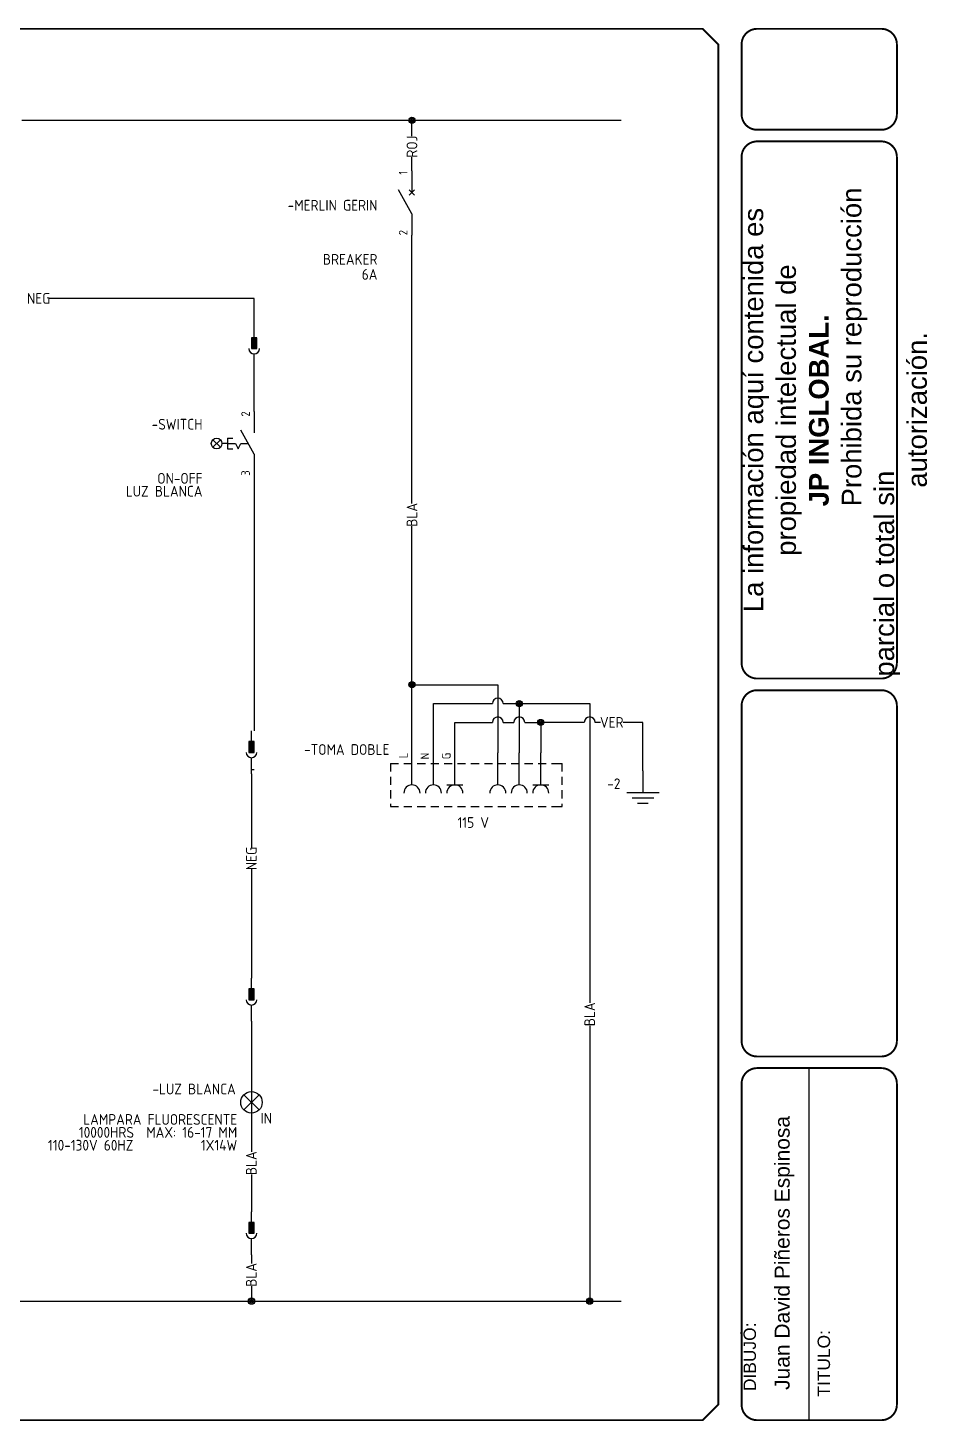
# Model space of a CAD drawing. Header units: inches. Extents: x 1 to 983, y 1 to 650.
# Drawn here: x 564 to 983, y 1 to 650 of the extents above; entities that cross this region are included whole.
import ezdxf
from ezdxf.enums import TextEntityAlignment as Align

# ---------------------------------------------------------------- set-up
doc = ezdxf.new("R2010")
doc.units = ezdxf.units.IN
doc.header["$MEASUREMENT"] = 0
for name, color, linetype in [('DESC', 150, 'Continuous'), ('LOC', 8, 'Continuous'), ('MISC', 7, 'Continuous'), ('SYMS', 7, 'Continuous'), ('TAGS', 150, 'Continuous'), ('TERMS', 123, 'Continuous'), ('TITLE', 7, 'Continuous'), ('WHT_12_THHN', 7, 'Continuous')]:
    doc.layers.add(name, color=color, linetype=linetype)
doc.styles.get("Standard").update_dxf_attribs({"font": 'arial.ttf'})
doc.styles.add('WD_IEC', font='ISOCP2.shx', dxfattribs={"width": 0.9, "height": 4})

# ---------------------------------------------------------------- blocks, each defined once
blk = doc.blocks.new('NO_NUM_acade_title')
blk.add_line((32.053, 5.711), (32.053, 0.032))
at = {"layer": 'TITLE'}
for p, q in [((30.594, 22.177), (30.594, 20.781)), ((30.594, 0.281), (30.594, 2.214))]:
    blk.add_line(p, q, dxfattribs=at)
at = {"layer": 'TITLE', "const_width": 0.0312}
blk.add_lwpolyline([(30.594, 0.281), (30.594, 22.177), (30.344, 22.427), (0.281, 22.427), (0.031, 22.177), (0.031, 0.281), (0.281, 0.031), (30.344, 0.031)], close=True, dxfattribs=at)
for points in [[(31.219, 22.427, 0.414214), (30.969, 22.177, 0.414214)], [(33.469, 22.177, 0.414214), (33.219, 22.427, 0.414214)], [(30.969, 21.052, 0.414214), (31.219, 20.802, 0.414214)], [(33.219, 20.802, 0.414214), (33.469, 21.052, 0.414214)], [(31.219, 20.615, 0.414214), (30.969, 20.365, 0.414214)], [(33.469, 20.365, 0.414214), (33.219, 20.615, 0.414214)], [(30.969, 12.219, 0.414214), (31.219, 11.969, 0.414214)], [(33.219, 11.969, 0.414214), (33.469, 12.219, 0.414214)], [(31.219, 11.781, 0.414214), (30.969, 11.531, 0.414214)], [(33.469, 11.531, 0.414214), (33.219, 11.781, 0.414214)], [(30.969, 6.135, 0.414214), (31.219, 5.885, 0.414214)], [(33.219, 5.885, 0.414214), (33.469, 6.135, 0.414214)], [(31.219, 5.698, 0.414214), (30.969, 5.448, 0.414214)], [(33.469, 5.448, 0.414214), (33.219, 5.698, 0.414214)], [(30.969, 0.281, 0.414214), (31.219, 0.031, 0.414214)], [(33.219, 0.031, 0.414214), (33.469, 0.281, 0.414214)]]:
    blk.add_lwpolyline(points, format="xyb", dxfattribs=at)
for points in [[(33.219, 22.427), (31.219, 22.427)], [(30.969, 22.177), (30.969, 21.052)], [(33.469, 22.177), (33.469, 21.052)], [(33.219, 20.802), (31.219, 20.802)], [(33.219, 20.615), (31.219, 20.615)], [(30.969, 20.365), (30.969, 12.219)], [(33.469, 20.365), (33.469, 12.219)], [(31.219, 11.969), (33.219, 11.969)], [(31.219, 11.781), (33.219, 11.781)], [(31.219, 5.885), (33.219, 5.885)], [(31.219, 5.698), (33.219, 5.698)], [(30.969, 5.448), (30.969, 0.281)], [(33.469, 5.448), (33.469, 0.281)], [(31.219, 0.031), (33.219, 0.031)]]:
    blk.add_lwpolyline(points, dxfattribs=at)
at = {"layer": 'TITLE', "color": 7, "const_width": 0.0312}
for points in [[(30.969, 11.531), (30.969, 6.135)], [(33.469, 11.531), (33.469, 6.135)]]:
    blk.add_lwpolyline(points, dxfattribs=at)
at = {"attachment_point": 1, "rotation": 90}
for s, width, heights, insert, char_height in [('\\pi1.0376;La información aquí contenida es \\P\\pi1.9451;propiedad intelectual de\\P\\pi2.7397;{\\fArial|b1|i0|c0|p34;JP INGLOBAL. \\P\\pi0.014096;}Prohibida su reproducción parcial o total sin \\P\\pi3.0418;autorización.', 8.53399, [2.581], (31, 12), 0.31623), ('Juan David Piñeros Espinosa', 4.87681, [0], (31.501, 0.518), 0.24167), ('DIBUJÓ:', 1.84714, [0], (31, 0.5), 0.2), ('TITULO:', 0.5, [0], (32.193, 0.41), 0.2)]:
    blk.add_mtext_dynamic_manual_height_columns(s, width=width, gutter_width=1, heights=heights, dxfattribs=dict(at, insert=insert, char_height=char_height))
blk = doc.blocks.new('VPB11S76')
for p, q in [((0, 7.5), (0, 2.5)), ((-9.63, -0.88), (-7.87, 0.88)), ((-7.87, -0.88), (-9.63, 0.88)), ((-6.25, 0), (-7.5, 0)), ((-6.25, 1.25), (-6.25, -1.25)), ((-6.25, 1.25), (-5, 1.25)), ((-6.25, 0), (-4.38, 0)), ((-4.38, 0), (-3.75, -1.25)), ((-3.75, -1.25), (-3.13, 0)), ((0, -2.5), (-3.13, 3.13)), ((-3.13, 0), (-1.39, 0)), ((-6.25, -1.25), (-5, -1.25)), ((0, -2.5), (0, -7.5))]:
    blk.add_line(p, q)
blk.add_circle((-8.75, 0), 1.25)
at = {"style": 'WD_IEC'}
for tag, p in [('INST', (-12.03, 9.25)), ('LOC', (-12.03, 6.25)), ('TAG1', (-12.03, 3.25)), ('DESC1', (-12.03, -9.35)), ('DESC3', (-12.03, -15.35)), ('DESC2', (-12.03, -12.35))]:
    blk.add_attdef(tag, text='', height=2.5, dxfattribs=at).set_placement(p, align=Align.RIGHT)
blk.add_attdef('TERM01', text='', height=2, rotation=90, dxfattribs=at).set_placement((-1, 7.5), align=Align.RIGHT)
at = {"style": 'WD_IEC', "flags": 1}
for tag, p, height in [('X2TERM01', (0, 7.5), 0.32), ('CONTACT', (0.5, 4.5), 1), ('COMMON', (1.75, 3.25), 1), ('X1LINK', (0, 0), 0.32), ('ASSYCODE', (1, -4), 1), ('FAMILY', (1, -5.5), 1), ('CATDESC', (1, -7), 1), ('X8TERM02', (0, -7.5), 0.32)]:
    blk.add_attdef(tag, p, '', height=height, dxfattribs=at)
at = {"style": 'WD_IEC', "flags": 9}
for tag, p in [('MFG', (-12.53, -0.25)), ('CAT', (-12.53, -2.75))]:
    blk.add_attdef(tag, text='', height=1.5, dxfattribs=at).set_placement(p, align=Align.RIGHT)
at = {"style": 'WD_IEC'}
blk.add_attdef('TERM02', (-1, -7.5), '', height=2, rotation=90, dxfattribs=at)
at = {"lineweight": 15, "style": 'WD_IEC'}
blk.add_attdef('XREF', text='', height=2.5, dxfattribs=at).set_placement((-12.03, -6.35), align=Align.RIGHT)
blk = doc.blocks.new('WDDOT')
for radius in [0.72, 0.449, 0.223]:
    blk.add_circle((0, 0), radius)
blk = doc.blocks.new('VLT1H24')
for p, q in [((0, 7.5), (0, 2.5)), ((-1.77, -1.77), (1.77, 1.77)), ((1.77, -1.77), (-1.77, 1.77)), ((0, -2.5), (0, -7.5))]:
    blk.add_line(p, q)
blk.add_circle((0, 0), 2.5)
at = {"style": 'WD_IEC'}
for tag, p in [('INST', (-3.67, 7.86)), ('LOC', (-3.67, 4.86)), ('TAG1', (-3.67, 1.86)), ('DESC1', (-3.32, -5.22)), ('DESC2', (-3.32, -8.22)), ('DESC3', (-3.32, -11.22))]:
    blk.add_attdef(tag, text='', height=2.5, dxfattribs=at).set_placement(p, align=Align.RIGHT)
blk.add_attdef('TERM01', text='', height=2, rotation=90, dxfattribs=at).set_placement((-0.99, 7.39), align=Align.RIGHT)
at = {"style": 'WD_IEC', "flags": 1}
for tag, p, height in [('X2TERM01', (0, 7.5), 0.32), ('ASSYCODE', (2.72, -7.44), 1), ('X8TERM02', (0, -7.5), 0.32), ('FAMILY', (2.72, -8.94), 1), ('CATDESC', (2.72, -10.44), 1)]:
    blk.add_attdef(tag, p, '', height=height, dxfattribs=at)
at = {"style": 'WD_IEC', "flags": 9}
for tag, p in [('MFG', (6.1, 5.14)), ('CAT', (6.1, 2.64))]:
    blk.add_attdef(tag, text='', height=1.5, dxfattribs=at).set_placement(p, align=Align.RIGHT)
at = {"lineweight": 15, "style": 'WD_IEC'}
blk.add_attdef('XREF', text='', height=2.5, dxfattribs=at).set_placement((-3.32, -2.22), align=Align.RIGHT)
at = {"style": 'WD_IEC'}
blk.add_attdef('TERM02', (-1, -7.5), '', height=2, rotation=90, dxfattribs=at)
at = {"lineweight": 15, "style": 'WD_IEC'}
blk.add_attdef('TYPE', (2.13, -4.94), '', height=2.5, dxfattribs=at)
at = {"style": 'WD_IEC', "width": 0.9}
blk.add_attdef('WDTAGALT', text='', height=2.5, dxfattribs=at).set_placement((-3.32, -14.22), align=Align.RIGHT)
blk = doc.blocks.new('VCN1RDUP')
at = {"linetype": 'Continuous'}
for p, q in [((0, -7.5), (0, 0)), ((5, -7.5), (5, 0)), ((10, -7.5), (10, 0)), ((20, -7.5), (20, 0)), ((25, -7.5), (25, 0)), ((30, -7.5), (30, 0))]:
    blk.add_line(p, q, dxfattribs=at)
for p, q in [((-5, -2.5), (-3.125, -2.5)), ((-5, -2.5), (-5, -4.375)), ((-1.875, -2.5), (0, -2.5)), ((1.25, -2.5), (3.125, -2.5)), ((4.375, -2.5), (6.25, -2.5)), ((7.5, -2.5), (9.375, -2.5)), ((10.625, -2.5), (12.5, -2.5)), ((13.75, -2.5), (15.625, -2.5)), ((16.875, -2.5), (18.75, -2.5)), ((20, -2.5), (21.875, -2.5)), ((23.125, -2.5), (25, -2.5)), ((26.25, -2.5), (28.125, -2.5)), ((29.375, -2.5), (31.25, -2.5)), ((32.5, -2.5), (35, -2.5)), ((35, -4.375), (35, -2.5)), ((-5, -5.625), (-5, -7.5)), ((35, -7.5), (35, -5.625)), ((-5, -8.75), (-5, -10.625)), ((8.125, -7.5), (11.875, -7.5)), ((28.125, -7.5), (31.875, -7.5)), ((35, -10.625), (35, -8.75)), ((-5, -11.875), (-5, -12.5)), ((-5, -12.5), (-3.125, -12.5)), ((-1.875, -12.5), (0, -12.5)), ((1.25, -12.5), (3.125, -12.5)), ((4.375, -12.5), (6.25, -12.5)), ((7.5, -12.5), (9.375, -12.5)), ((10.625, -12.5), (12.5, -12.5)), ((13.75, -12.5), (15.625, -12.5)), ((16.875, -12.5), (18.75, -12.5)), ((20, -12.5), (21.875, -12.5)), ((23.125, -12.5), (25, -12.5)), ((26.25, -12.5), (28.125, -12.5)), ((29.375, -12.5), (31.25, -12.5)), ((32.5, -12.5), (35, -12.5)), ((35, -12.5), (35, -11.875))]:
    blk.add_line(p, q)
for centre in [(0, -9.375), (5, -9.375), (10, -9.375), (20, -9.375), (25, -9.375), (30, -9.375)]:
    blk.add_arc(centre, 1.875, 0, 180)
at = {"style": 'WD_IEC'}
for tag, p in [('INST', (-5.25, 10)), ('LOC', (-5.25, 6.5)), ('RATING1', (-5.25, 3)), ('TAG1', (-5.25, -0.5))]:
    blk.add_attdef(tag, text='', height=2.5, dxfattribs=at).set_placement(p, align=Align.RIGHT)
at = {"style": 'WD_IEC', "flags": 1}
for tag, p, height in [('X2TERM01', (0, 0), 0.32), ('X2TERM02', (5, 0), 0.32), ('X2TERM03', (10, 0), 0.32), ('X2TERM04', (20, 0), 0.32), ('X2TERM05', (25, 0), 0.32), ('X2TERM06', (30, 0), 0.32), ('ASSYCODE', (36, -14), 1), ('FAMILY', (36, -15.5), 1), ('CATDESC', (36, -17), 1)]:
    blk.add_attdef(tag, p, '', height=height, dxfattribs=at)
at = {"style": 'WD_IEC', "flags": 9}
for tag, p in [('MFG', (-6, -4)), ('CAT', (-6, -6.5))]:
    blk.add_attdef(tag, text='', height=1.5, dxfattribs=at).set_placement(p, align=Align.RIGHT)
at = {"style": 'WD_IEC'}
for tag, p in [('TERM01', (-1, 0)), ('TERM02', (4, 0)), ('TERM03', (9, 0)), ('TERM04', (19, 0)), ('TERM05', (24, 0)), ('TERM06', (29, 0))]:
    blk.add_attdef(tag, text='', height=2, rotation=90, dxfattribs=at).set_placement(p, align=Align.RIGHT)
at = {"lineweight": 15, "style": 'WD_IEC'}
blk.add_attdef('XREF', text='', height=2.5, dxfattribs=at).set_placement((-6, -11.5), align=Align.RIGHT)
at = {"style": 'WD_IEC'}
for tag, p in [('DESC1', (15, -16.25)), ('DESC2', (15, -19.75)), ('DESC3', (15, -23.25))]:
    blk.add_attdef(tag, text='', height=2.5, dxfattribs=at).set_placement(p, align=Align.MIDDLE)
blk = doc.blocks.new('VCB1')
for p, q in [((0, 7.5), (0, 2.5)), ((0, -2.5), (-3.12, 3.12)), ((0.62, 1.88), (-0.62, 3.12)), ((-0.62, 1.88), (0.62, 3.12)), ((0, -2.5), (0, -7.5))]:
    blk.add_line(p, q)
at = {"style": 'WD_IEC'}
for tag, p in [('INST', (-8, 5.25)), ('LOC', (-8, 1.75)), ('TAG1', (-8, -1.75)), ('RATING1', (-8, -6.35)), ('DESC1', (-8, -14.35)), ('DESC2', (-8, -17.85)), ('DESC3', (-8, -21.35))]:
    blk.add_attdef(tag, text='', height=2.5, dxfattribs=at).set_placement(p, align=Align.RIGHT)
blk.add_attdef('TERM01', text='', height=2, rotation=90, dxfattribs=at).set_placement((-1, 7.5), align=Align.RIGHT)
at = {"style": 'WD_IEC', "flags": 1}
for tag, p, height in [('X2TERM01', (0, 7.5), 0.32), ('MFG', (2.75, 6.5), 1.5), ('CAT', (2.75, 4), 1.5), ('X4LINK', (-2, 0), 0.32), ('X1LINK', (-0.5, 0), 0.32), ('X8TERM02', (0, -7.5), 0.32), ('ASSYCODE', (1, -9), 1), ('FAMILY', (1, -10.5), 1), ('CATDESC', (1, -12), 1), ('CONTACT', (1, -13.5), 1), ('COMMON', (2.25, -14.75), 1)]:
    blk.add_attdef(tag, p, '', height=height, dxfattribs=at)
at = {"style": 'WD_IEC'}
blk.add_attdef('TERM02', (-1, -7.5), '', height=2, rotation=90, dxfattribs=at)
at = {"lineweight": 15, "style": 'WD_IEC'}
blk.add_attdef('XREF', text='', height=2.5, dxfattribs=at).set_placement((-8, -10.35), align=Align.RIGHT)
blk = doc.blocks.new('VGND2')
for p, q in [((0, 0), (0, -5)), ((-3.75, -5), (3.75, -5)), ((-2.5, -6.25), (2.5, -6.25)), ((-1.25, -7.5), (1.25, -7.5))]:
    blk.add_line(p, q)
at = {"style": 'WD_IEC'}
for tag, p in [('INST', (-5.25, 2.75)), ('LOC', (-5.25, -0.75)), ('TAG1', (-5.25, -4.25))]:
    blk.add_attdef(tag, text='', height=2.5, dxfattribs=at).set_placement(p, align=Align.RIGHT)
at = {"style": 'WD_IEC', "flags": 1}
blk.add_attdef('X2TERM01', (0, 0), '', height=0.32, dxfattribs=at)
blk = doc.blocks.new('VC02PJ')
for p, q in [((0, 2.5), (0, 5)), ((0, -5), (0, -1.25))]:
    blk.add_line(p, q)
blk.add_lwpolyline([(-0.63, 0), (0.62, 0), (0.62, 2.5), (-0.63, 2.5)], close=True)
blk.add_arc((0, 0), 1.25, 180, 0)
blk.add_solid([(-0.63, 2.5), (-0.63, 0), (0.62, 2.5), (0.62, 0)])
at = {"style": 'WD_IEC'}
for tag, p in [('INST', (-5.25, 8)), ('LOC', (-5.25, 5)), ('TAG2', (-5.25, 2)), ('DESC1', (-5.25, -5.6)), ('DESC2', (-5.25, -8.6)), ('DESC3', (-5.25, -11.6))]:
    blk.add_attdef(tag, text='', height=2.5, dxfattribs=at).set_placement(p, align=Align.RIGHT)
blk.add_attdef('TERM02', text='', height=2, rotation=90, dxfattribs=at).set_placement((-1, 5), align=Align.RIGHT)
at = {"style": 'WD_IEC', "flags": 1}
for tag, p, height in [('X2TERM02', (0, 5), 0.32), ('X2TERMDESC02', (0, 4.48), 0.32), ('X4LINK', (-1.25, 1.25), 0.32), ('X1LINK', (1.25, 1.25), 0.32), ('X8TERM01', (0, -5), 0.32), ('X8TERMDESC01', (0, -5.52), 0.32), ('FAMILY', (2.75, -4.25), 1)]:
    blk.add_attdef(tag, p, '', height=height, dxfattribs=at)
at = {"style": 'WD_IEC'}
blk.add_attdef('TERM01', (-1, -5), '', height=2, rotation=90, dxfattribs=at)
blk = doc.blocks.new('VT0_LGENERIC')
at = {"style": 'WD_IEC'}
blk.add_attdef('COLOR', text='', height=2.5, rotation=90, dxfattribs=at).set_placement((0, 0), align=Align.MIDDLE_CENTER)
at = {"style": 'WD_IEC', "flags": 1}
for tag, p in [('X2TERM01', (0, 4)), ('X8TERM01', (0, -4))]:
    blk.add_attdef(tag, p, '', height=0.16, rotation=90, dxfattribs=at)
at = {"style": 'WD_IEC'}
for tag, p in [('X2_TINY_DOT_DONT_REMOVE', (0, 4)), ('X8_TINY_DOT_DONT_REMOVE', (0, -4))]:
    blk.add_attdef(tag, p, '', height=0.0001, rotation=90, dxfattribs=at)
blk = doc.blocks.new('HT0_LGENERIC')
at = {"style": 'WD_IEC'}
blk.add_attdef('COLOR', text='', height=2.5, dxfattribs=at).set_placement((0, 0), align=Align.MIDDLE_CENTER)
for tag, p in [('X4_TINY_DOT_DONT_REMOVE', (-2.5, 0)), ('X1_TINY_DOT_DONT_REMOVE', (2.5, 0))]:
    blk.add_attdef(tag, p, '', height=0.002, dxfattribs=at)
at = {"style": 'WD_IEC', "flags": 1}
for tag, p in [('X4TERM01', (-2.5, 0)), ('X1TERM01', (2.5, 0))]:
    blk.add_attdef(tag, p, '', height=0.2, dxfattribs=at)

msp = doc.modelspace()

# ---------------------------------------------------------------- linework, layer by layer
at = {"layer": 'WHT_12_THHN'}
for p, q in [((561.41, 606.5), (840.64, 606.5)), ((743.12, 599.15), (743.12, 606.5)), ((743.12, 582.95), (743.12, 589.35)), ((743.12, 428.03), (743.12, 552.95)), ((669.61, 523.53), (574.26, 523.53)), ((669.61, 510.18), (669.61, 523.53)), ((669.61, 470.95), (669.61, 490.18)), ((669.61, 440.95), (669.61, 322.13)), ((743.12, 343.58), (743.12, 417.44)), ((743.12, 311.94), (743.12, 343.58)), ((743.12, 343.58), (783.12, 343.58)), ((783.12, 343.58), (783.12, 311.94)), ((753.12, 311.94), (753.12, 334.81)), ((753.12, 334.81), (780.58, 334.81)), ((785.66, 334.81), (793.12, 334.81)), ((793.12, 334.81), (793.12, 311.94)), ((793.12, 334.81), (825.95, 334.81)), ((825.95, 334.81), (825.95, 195.41)), ((763.12, 311.94), (763.12, 326.05)), ((763.12, 326.05), (780.58, 326.05)), ((785.66, 326.05), (790.58, 326.05)), ((795.66, 326.05), (803.12, 326.05)), ((803.12, 326.05), (803.12, 311.94)), ((823.41, 326.05), (803.12, 326.05)), ((830.9, 326.05), (828.49, 326.05)), ((850.74, 326.05), (841.49, 326.05)), ((850.74, 303.49), (850.74, 326.05)), ((669.61, 303.92), (668.36, 303.92)), ((668.36, 302.13), (668.36, 267.75)), ((668.36, 257.66), (668.36, 206.92)), ((668.36, 186.92), (668.36, 126.05)), ((825.95, 184.82), (825.95, 56.5)), ((668.36, 115.46), (668.36, 98.16)), ((668.36, 78.16), (668.36, 74.05)), ((668.36, 63.46), (668.36, 56.5)), ((464.28, 56.5), (840.64, 56.5))]:
    msp.add_line(p, q, dxfattribs=at)
for centre in [(783.12, 334.81), (783.12, 326.05), (793.12, 326.05), (825.95, 326.05)]:
    msp.add_arc(centre, 2.54, 0, 180, dxfattribs=at)

# ---------------------------------------------------------------- block references
at = {"layer": 'LOC', "color": 7, "xscale": 28.93527259246057, "yscale": 28.93527259246057, "zscale": 28.93527259246057}
msp.add_blockref('NO_NUM_acade_title', (0.61, 0.18), dxfattribs=at)
at = {"layer": 'SYMS', "xscale": 2, "yscale": 2, "zscale": 2}
for name, p in [('WDDOT', (743.12, 606.5)), ('VC02PJ', (669.61, 500.18)), ('WDDOT', (743.12, 343.58)), ('WDDOT', (793.12, 334.81)), ('WDDOT', (803.12, 326.05)), ('VC02PJ', (668.36, 312.13)), ('VC02PJ', (668.36, 196.92)), ('VC02PJ', (668.36, 88.16)), ('WDDOT', (668.36, 56.5)), ('WDDOT', (825.95, 56.5))]:
    msp.add_blockref(name, p, dxfattribs=at)
at = {"layer": 'SYMS'}
ref = msp.add_blockref('VT0_LGENERIC', (743.12, 594.25), dxfattribs=dict(at, xscale=2, yscale=2, zscale=2))
ref.add_attrib('X8_TINY_DOT_DONT_REMOVE', '.', (743.12, 589.35), dxfattribs={"layer": 'MISC', "height": 0.0002, "rotation": 90, "style": 'WD_IEC'})
ref.add_attrib('X2_TINY_DOT_DONT_REMOVE', '.', (743.12, 599.15), dxfattribs={"layer": 'MISC', "height": 0.0002, "rotation": 90, "style": 'WD_IEC'})
ref.add_attrib('COLOR', 'ROJ', dxfattribs={"layer": 'MISC', "height": 5, "rotation": 90, "style": 'WD_IEC'}).set_placement((743.12, 594.25), align=Align.MIDDLE_CENTER)
ref = msp.add_blockref('VCB1', (743.04, 567.95), dxfattribs=dict(at, xscale=2, yscale=2, zscale=2))
ref.add_attrib('TERM02', '2', (741.04, 552.95), dxfattribs={"layer": 'TERMS', "height": 4, "rotation": 90, "style": 'WD_IEC'})
ref.add_attrib('TERM01', '1', dxfattribs={"layer": 'TERMS', "height": 4, "rotation": 90, "style": 'WD_IEC'}).set_placement((741.04, 582.95), align=Align.RIGHT)
ref.add_attrib('DESC2', '6A', dxfattribs={"layer": 'DESC', "height": 5, "style": 'WD_IEC'}).set_placement((727.04, 532.25), align=Align.RIGHT)
ref.add_attrib('DESC1', 'BREAKER', dxfattribs={"layer": 'DESC', "height": 5, "style": 'WD_IEC'}).set_placement((727.04, 539.25), align=Align.RIGHT)
ref.add_attrib('TAG1', '-MERLIN GERIN', dxfattribs={"layer": 'TAGS', "height": 5, "style": 'WD_IEC'}).set_placement((727.04, 564.45), align=Align.RIGHT)
ref = msp.add_blockref('HT0_LGENERIC', (569.21, 523.53), dxfattribs=dict(at, xscale=2, yscale=2, zscale=2))
ref.add_attrib('X4_TINY_DOT_DONT_REMOVE', '.', (564.17, 523.53), dxfattribs={"layer": 'MISC', "height": 0.004, "style": 'WD_IEC'})
ref.add_attrib('X1_TINY_DOT_DONT_REMOVE', '.', (574.26, 523.53), dxfattribs={"layer": 'MISC', "height": 0.004, "style": 'WD_IEC'})
ref.add_attrib('COLOR', 'NEG', dxfattribs={"layer": 'MISC', "height": 5, "style": 'WD_IEC'}).set_placement((569.21, 523.53), align=Align.MIDDLE_CENTER)
ref = msp.add_blockref('VPB11S76', (669.61, 455.95), dxfattribs=dict(at, xscale=2, yscale=2, zscale=2))
ref.add_attrib('TERM02', '3', (667.61, 440.95), dxfattribs={"layer": 'TERMS', "height": 4, "rotation": 90, "style": 'WD_IEC'})
ref.add_attrib('TERM01', '2', dxfattribs={"layer": 'TERMS', "height": 4, "rotation": 90, "style": 'WD_IEC'}).set_placement((667.61, 470.95), align=Align.RIGHT)
ref.add_attrib('DESC2', 'LUZ BLANCA', dxfattribs={"layer": 'DESC', "height": 5, "style": 'WD_IEC'}).set_placement((645.55, 431.25), align=Align.RIGHT)
ref.add_attrib('DESC1', 'ON-OFF', dxfattribs={"layer": 'DESC', "height": 5, "style": 'WD_IEC'}).set_placement((645.55, 437.25), align=Align.RIGHT)
ref.add_attrib('TAG1', '-SWITCH', dxfattribs={"layer": 'TAGS', "height": 5, "style": 'WD_IEC'}).set_placement((645.55, 462.45), align=Align.RIGHT)
ref = msp.add_blockref('VT0_LGENERIC', (743.12, 422.73), dxfattribs=dict(at, xscale=2, yscale=2, zscale=2))
ref.add_attrib('X8_TINY_DOT_DONT_REMOVE', '.', (743.12, 417.44), dxfattribs={"layer": 'MISC', "height": 0.0002, "rotation": 90, "style": 'WD_IEC'})
ref.add_attrib('X2_TINY_DOT_DONT_REMOVE', '.', (743.12, 428.03), dxfattribs={"layer": 'MISC', "height": 0.0002, "rotation": 90, "style": 'WD_IEC'})
ref.add_attrib('COLOR', 'BLA', dxfattribs={"layer": 'MISC', "height": 5, "rotation": 90, "style": 'WD_IEC'}).set_placement((743.12, 422.73), align=Align.MIDDLE_CENTER)
ref = msp.add_blockref('HT0_LGENERIC', (836.2, 326.1), dxfattribs=dict(at, xscale=2, yscale=2, zscale=2))
ref.add_attrib('X4_TINY_DOT_DONT_REMOVE', '.', (830.9, 326.1), dxfattribs={"layer": 'MISC', "height": 0.004, "style": 'WD_IEC'})
ref.add_attrib('X1_TINY_DOT_DONT_REMOVE', '.', (841.49, 326.1), dxfattribs={"layer": 'MISC', "height": 0.004, "style": 'WD_IEC'})
ref.add_attrib('COLOR', 'VER', dxfattribs={"layer": 'MISC', "height": 5, "style": 'WD_IEC'}).set_placement((836.2, 326.1), align=Align.MIDDLE_CENTER)
ref = msp.add_blockref('VCN1RDUP', (743.12, 311.94), dxfattribs=dict(at, xscale=2, yscale=2, zscale=2))
ref.add_attrib('TERM03', 'G', dxfattribs={"layer": 'TERMS', "height": 4, "rotation": 90, "style": 'WD_IEC'}).set_placement((761.12, 311.94), align=Align.RIGHT)
ref.add_attrib('TERM02', 'N', dxfattribs={"layer": 'TERMS', "height": 4, "rotation": 90, "style": 'WD_IEC'}).set_placement((751.12, 311.94), align=Align.RIGHT)
ref.add_attrib('TERM01', 'L', dxfattribs={"layer": 'TERMS', "height": 4, "rotation": 90, "style": 'WD_IEC'}).set_placement((741.12, 311.94), align=Align.RIGHT)
ref.add_attrib('DESC1', '115 V ', dxfattribs={"layer": 'DESC', "height": 5, "style": 'WD_IEC'}).set_placement((773.12, 279.44), align=Align.MIDDLE)
ref.add_attrib('TAG1', '-TOMA DOBLE', dxfattribs={"layer": 'TAGS', "height": 5, "style": 'WD_IEC'}).set_placement((732.62, 310.94), align=Align.RIGHT)
ref = msp.add_blockref('VGND2', (850.74, 303.49), dxfattribs=dict(at, xscale=2, yscale=2, zscale=2))
ref.add_attrib('TAG1', '-2', dxfattribs={"layer": 'TAGS', "height": 5, "style": 'WD_IEC'}).set_placement((840.24, 294.99), align=Align.RIGHT)
ref = msp.add_blockref('VT0_LGENERIC', (668.33, 262.7), dxfattribs=dict(at, xscale=2, yscale=2, zscale=2))
ref.add_attrib('X8_TINY_DOT_DONT_REMOVE', '.', (668.33, 257.66), dxfattribs={"layer": 'MISC', "height": 0.0002, "rotation": 90, "style": 'WD_IEC'})
ref.add_attrib('X2_TINY_DOT_DONT_REMOVE', '.', (668.33, 267.75), dxfattribs={"layer": 'MISC', "height": 0.0002, "rotation": 90, "style": 'WD_IEC'})
ref.add_attrib('COLOR', 'NEG', dxfattribs={"layer": 'MISC', "height": 5, "rotation": 90, "style": 'WD_IEC'}).set_placement((668.33, 262.7), align=Align.MIDDLE_CENTER)
ref = msp.add_blockref('VT0_LGENERIC', (825.95, 190.11), dxfattribs=dict(at, xscale=2, yscale=2, zscale=2))
ref.add_attrib('X8_TINY_DOT_DONT_REMOVE', '.', (825.95, 184.82), dxfattribs={"layer": 'MISC', "height": 0.0002, "rotation": 90, "style": 'WD_IEC'})
ref.add_attrib('X2_TINY_DOT_DONT_REMOVE', '.', (825.95, 195.41), dxfattribs={"layer": 'MISC', "height": 0.0002, "rotation": 90, "style": 'WD_IEC'})
ref.add_attrib('COLOR', 'BLA', dxfattribs={"layer": 'MISC', "height": 5, "rotation": 90, "style": 'WD_IEC'}).set_placement((825.95, 190.11), align=Align.MIDDLE_CENTER)
ref = msp.add_blockref('VLT1H24', (668.35, 149.09), dxfattribs=dict(at, xscale=2, yscale=2, zscale=2))
ref.add_attrib('TYPE', 'IN', (672.61, 139.2), dxfattribs={"layer": 'MISC', "lineweight": 15, "height": 5, "style": 'WD_IEC'})
ref.add_attrib('TAG1', '-LUZ BLANCA', dxfattribs={"layer": 'TAGS', "height": 5, "style": 'WD_IEC'}).set_placement((661.02, 152.81), align=Align.RIGHT)
ref.add_attrib('DESC1', 'LAMPARA FLUORESCENTE', dxfattribs={"layer": 'DESC', "height": 5, "style": 'WD_IEC'}).set_placement((661.71, 138.64), align=Align.RIGHT)
ref.add_attrib('DESC2', '10000HRS  MAX: 16-17 MM', dxfattribs={"layer": 'DESC', "height": 5, "style": 'WD_IEC'}).set_placement((661.71, 132.64), align=Align.RIGHT)
ref.add_attrib('DESC3', '110-130V 60HZ           1X14W', dxfattribs={"layer": 'DESC', "height": 5, "style": 'WD_IEC'}).set_placement((661.71, 126.64), align=Align.RIGHT)
ref = msp.add_blockref('VT0_LGENERIC', (668.28, 120.76), dxfattribs=dict(at, xscale=2, yscale=2, zscale=2))
ref.add_attrib('X8_TINY_DOT_DONT_REMOVE', '.', (668.28, 115.46), dxfattribs={"layer": 'MISC', "height": 0.0002, "rotation": 90, "style": 'WD_IEC'})
ref.add_attrib('X2_TINY_DOT_DONT_REMOVE', '.', (668.28, 126.05), dxfattribs={"layer": 'MISC', "height": 0.0002, "rotation": 90, "style": 'WD_IEC'})
ref.add_attrib('COLOR', 'BLA', dxfattribs={"layer": 'MISC', "height": 5, "rotation": 90, "style": 'WD_IEC'}).set_placement((668.28, 120.76), align=Align.MIDDLE_CENTER)
ref = msp.add_blockref('VT0_LGENERIC', (668.28, 68.75), dxfattribs=dict(at, xscale=2, yscale=2, zscale=2))
ref.add_attrib('X8_TINY_DOT_DONT_REMOVE', '.', (668.28, 63.46), dxfattribs={"layer": 'MISC', "height": 0.0002, "rotation": 90, "style": 'WD_IEC'})
ref.add_attrib('X2_TINY_DOT_DONT_REMOVE', '.', (668.28, 74.05), dxfattribs={"layer": 'MISC', "height": 0.0002, "rotation": 90, "style": 'WD_IEC'})
ref.add_attrib('COLOR', 'BLA', dxfattribs={"layer": 'MISC', "height": 5, "rotation": 90, "style": 'WD_IEC'}).set_placement((668.28, 68.75), align=Align.MIDDLE_CENTER)

doc.saveas('drawing.dxf')
